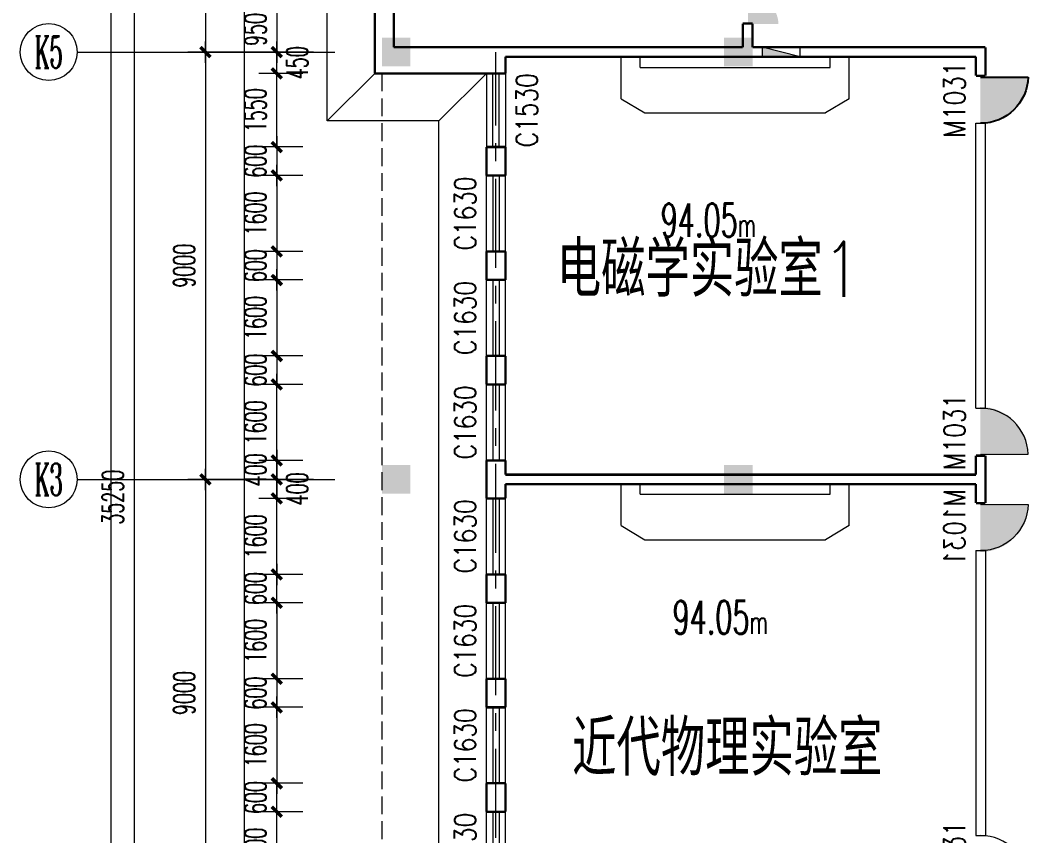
# Model space of a CAD drawing. Extents: x 1575758 to 1999219, y -897052 to -636879.
# Drawn here: x 1640094 to 1661343, y -678095 to -660918 of the extents above; entities that cross this region are included whole.
import ezdxf
from ezdxf.enums import TextEntityAlignment as Align

# ---------------------------------------------------------------- set-up
doc = ezdxf.new("R2010")
doc.units = 0
doc.header["$LTSCALE"] = 1500
doc.header["$MEASUREMENT"] = 0
doc.linetypes.add('CENTER', pattern=[2, 1.25, -0.25, 0.25, -0.25])
doc.linetypes.add('DASH', pattern=[0.35, 0.25, -0.1])
doc.layers.get('0').update_dxf_attribs({"linetype": 'CONTINUOUS', "lineweight": 5})
doc.layers.get('DEFPOINTS').update_dxf_attribs({"linetype": 'CONTINUOUS', "lineweight": 5})
for name, color, linetype, lineweight in [('AXIS', 7, 'CONTINUOUS', 5), ('AXIS_TEXT', 7, 'CONTINUOUS', 5), ('COLUMN', 7, 'CONTINUOUS', 5), ('DOTE', 7, 'CENTER', 5), ('PUB_DIM', 7, 'CONTINUOUS', 5), ('U型玻璃', 7, 'CONTINUOUS', 5), ('WALL', 7, 'CONTINUOUS', 5), ('WINDOW', 7, 'CONTINUOUS', 0), ('WINDOW_TEXT', 7, 'CONTINUOUS', 5), ('我的', 7, 'CONTINUOUS', 5), ('散水', 7, 'CONTINUOUS', 5), ('消火栓', 7, 'CONTINUOUS', 5), ('虚线', 7, 'DASH', 5)]:
    doc.layers.add(name, color=color, linetype=linetype, lineweight=lineweight)
doc.layers.add('防盗门', color=180, linetype='CONTINUOUS')
doc.styles.add('_SIMPLEX', font='SIMPLEX.shx', dxfattribs={"width": 0.6})
doc.styles.add('COMPLEX', font='COMPLEX')
doc.styles.add('DIM_FONT', font='romans.shx', dxfattribs={"width": 0.6})
doc.styles.add('H1', font='romans.shx', dxfattribs={"width": 1.2, "bigfont": 'hztxt.shx'})
doc.styles.add('SIMPLEX', font='SIMPLEX.SHX', dxfattribs={"width": 0.6})
doc.dimstyles.new('NORMAL', dxfattribs={"dimscale": 1.5, "dimtxt": 300, "dimasz": 1, "dimexe": 250, "dimexo": 300, "dimgap": 150, "dimtad": 1, "dimdec": 0, "dimdsep": 46, "dimtxsty": 'DIM_FONT', "dimblk1": '_DIMX', "dimblk2": '_DIMX', "dimsah": 1, "dimcen": 2.5, "dimdle": 0.3, "dimclrd": 256, "dimclre": 256, "dimclrt": 256, "dimadec": 0, "dimazin": 0, "dimtfac": 1, "dimtdec": 0, "dimtix": 1, "dimtmove": 2, "dimatfit": 3, "dimldrblk": '_DIMX', "dimfxl": 1, "dimtvp": 1, "dimtolj": 1, "dimtzin": 0, "dimlwd": -1, "dimlwe": -1, "dimarcsym": 0})

# ---------------------------------------------------------------- blocks, each defined once
blk = doc.blocks.new('_AXISO')
blk.add_circle((0, 0), 0.5)
at = {"layer": 'AXIS_TEXT', "style": 'COMPLEX', "width": 1.041667}
blk.add_attdef('A', text='', height=0.56, dxfattribs=at).set_placement((-0.25, -0.28), (0.25, -0.28), align=Align.FIT)
blk = doc.blocks.new('_DIMX')
blk.add_line((-150, 0), (150, 0))
at = {"const_width": 50}
blk.add_lwpolyline([(-70, -70), (70, 70)], dxfattribs=at)
blk = doc.blocks.new('*D368')
at = {"layer": 'AXIS'}
for p, q in [((1646264, -653789), (1643619, -653789)), ((1643994, -653791), (1643994, -661588)), ((1646264, -661589), (1643619, -661589))]:
    blk.add_line(p, q, dxfattribs=at)
at = {"layer": 'DEFPOINTS', "color": 0, "lineweight": 5}
for p in [(1646714, -653789), (1643994, -661589), (1646714, -661589)]:
    blk.add_point(p, dxfattribs=at)
at = {"layer": 'AXIS', "xscale": 1.5, "yscale": 1.5, "zscale": 1.5}
for p, rotation in [((1643994, -653789), 90), ((1643994, -661589), 270)]:
    blk.add_blockref('_DIMX', p, dxfattribs=dict(at, rotation=rotation))
at = {"layer": 'AXIS', "insert": (1643544, -657689), "char_height": 450, "attachment_point": 5, "rotation": 90, "style": 'DIM_FONT'}
blk.add_mtext('\\A1;7800', dxfattribs=at)
blk = doc.blocks.new('*D369')
at = {"layer": 'AXIS'}
for p, q in [((1646264, -661589), (1643619, -661589)), ((1643994, -661591), (1643994, -670588)), ((1646264, -670589), (1643619, -670589))]:
    blk.add_line(p, q, dxfattribs=at)
at = {"layer": 'DEFPOINTS', "color": 0, "lineweight": 5}
for p in [(1646714, -661589), (1643994, -670589), (1646714, -670589)]:
    blk.add_point(p, dxfattribs=at)
at = {"layer": 'AXIS', "xscale": 1.5, "yscale": 1.5, "zscale": 1.5}
for p, rotation in [((1643994, -661589), 90), ((1643994, -670589), 270)]:
    blk.add_blockref('_DIMX', p, dxfattribs=dict(at, rotation=rotation))
at = {"layer": 'AXIS', "insert": (1643544, -666089), "char_height": 450, "attachment_point": 5, "rotation": 90, "style": 'DIM_FONT'}
blk.add_mtext('\\A1;9000', dxfattribs=at)
blk = doc.blocks.new('*D370')
at = {"layer": 'AXIS'}
for p, q in [((1646264, -670589), (1643619, -670589)), ((1643994, -670591), (1643994, -679588)), ((1646264, -679589), (1643619, -679589))]:
    blk.add_line(p, q, dxfattribs=at)
at = {"layer": 'DEFPOINTS', "color": 0, "lineweight": 5}
for p in [(1646714, -670589), (1643994, -679589), (1646714, -679589)]:
    blk.add_point(p, dxfattribs=at)
at = {"layer": 'AXIS', "xscale": 1.5, "yscale": 1.5, "zscale": 1.5}
for p, rotation in [((1643994, -670589), 90), ((1643994, -679589), 270)]:
    blk.add_blockref('_DIMX', p, dxfattribs=dict(at, rotation=rotation))
at = {"layer": 'AXIS', "insert": (1643544, -675089), "char_height": 450, "attachment_point": 5, "rotation": 90, "style": 'DIM_FONT'}
blk.add_mtext('\\A1;9000', dxfattribs=at)
blk = doc.blocks.new('*D372')
at = {"layer": 'AXIS'}
for p, q in [((1645952, -653339), (1642119, -653339)), ((1642494, -653341), (1642494, -688588)), ((1645952, -688589), (1642119, -688589))]:
    blk.add_line(p, q, dxfattribs=at)
at = {"layer": 'DEFPOINTS', "color": 0, "lineweight": 5}
for p in [(1646402, -653339), (1642494, -688589), (1646402, -688589)]:
    blk.add_point(p, dxfattribs=at)
at = {"layer": 'AXIS', "xscale": 1.5, "yscale": 1.5, "zscale": 1.5}
for p, rotation in [((1642494, -653339), 90), ((1642494, -688589), 270)]:
    blk.add_blockref('_DIMX', p, dxfattribs=dict(at, rotation=rotation))
at = {"layer": 'AXIS', "insert": (1642044, -670964), "char_height": 450, "attachment_point": 5, "rotation": 90, "style": 'DIM_FONT'}
blk.add_mtext('\\A1;35250', dxfattribs=at)
blk = doc.blocks.new('M_A2ZXL')
blk.add_line((-0.472, 0), (-0.472, -1))
blk.add_arc((-0.5, 0), 1, 271.6231, 0)
blk = doc.blocks.new('_FZH')
blk.add_solid([(0.5, -0.5), (-0.5, -0.5), (0.5, 0.5), (-0.5, 0.5)])
blk = doc.blocks.new('*D430')
at = {"layer": 'DEFPOINTS', "color": 0, "lineweight": 5}
for p in [(1646494, -660639), (1645494, -661589), (1646494, -661589)]:
    blk.add_point(p, dxfattribs=at)
at = {"layer": 'PUB_DIM'}
for p, q in [((1646044, -660639), (1645119, -660639)), ((1645494, -660638), (1645494, -660636)), ((1645494, -660639), (1645494, -661589)), ((1646044, -661589), (1645119, -661589)), ((1645494, -661591), (1645494, -661592))]:
    blk.add_line(p, q, dxfattribs=at)
at = {"layer": 'PUB_DIM', "xscale": 1.5, "yscale": 1.5, "zscale": 1.5}
for p, rotation in [((1645494, -660639), 270), ((1645494, -661589), 90)]:
    blk.add_blockref('_DIMX', p, dxfattribs=dict(at, rotation=rotation))
at = {"layer": 'PUB_DIM', "insert": (1645044, -661114), "char_height": 450, "attachment_point": 5, "rotation": 90, "style": 'DIM_FONT'}
blk.add_mtext('\\A1;950', dxfattribs=at)
blk = doc.blocks.new('A$C68C06AB7')
at = {"layer": '消火栓'}
blk.add_hatch(color=256, dxfattribs=at).paths.add_polyline_path([(800, 200), (0, 200), (800, 0)])
blk.add_line((0, 200), (800, 0), dxfattribs=at)
blk.add_lwpolyline([(0, 200), (0, 0), (800, 0), (800, 200)], close=True, dxfattribs=at)
blk = doc.blocks.new('*D588')
at = {"layer": 'DEFPOINTS', "color": 0, "lineweight": 5}
for p in [(1645494, -662039), (1646494, -662039), (1646494, -663589)]:
    blk.add_point(p, dxfattribs=at)
at = {"layer": 'PUB_DIM'}
for p, q in [((1646044, -662039), (1645119, -662039)), ((1645494, -663588), (1645494, -662041)), ((1646044, -663589), (1645119, -663589))]:
    blk.add_line(p, q, dxfattribs=at)
at = {"layer": 'PUB_DIM', "xscale": 1.5, "yscale": 1.5, "zscale": 1.5}
for p, rotation in [((1645494, -662039), 90), ((1645494, -663589), 270)]:
    blk.add_blockref('_DIMX', p, dxfattribs=dict(at, rotation=rotation))
at = {"layer": 'PUB_DIM', "insert": (1645044, -662814), "char_height": 450, "attachment_point": 5, "rotation": 90, "style": 'DIM_FONT'}
blk.add_mtext('\\A1;1550', dxfattribs=at)
blk = doc.blocks.new('*D589')
at = {"layer": 'DEFPOINTS', "color": 0, "lineweight": 5}
for p in [(1646494, -663589), (1645494, -664189), (1646494, -664189)]:
    blk.add_point(p, dxfattribs=at)
at = {"layer": 'PUB_DIM'}
for p, q in [((1646044, -663589), (1645119, -663589)), ((1645494, -663588), (1645494, -663586)), ((1645494, -663589), (1645494, -664189)), ((1646044, -664189), (1645119, -664189)), ((1645494, -664191), (1645494, -664192))]:
    blk.add_line(p, q, dxfattribs=at)
at = {"layer": 'PUB_DIM', "xscale": 1.5, "yscale": 1.5, "zscale": 1.5}
for p, rotation in [((1645494, -663589), 270), ((1645494, -664189), 90)]:
    blk.add_blockref('_DIMX', p, dxfattribs=dict(at, rotation=rotation))
at = {"layer": 'PUB_DIM', "insert": (1645044, -663889), "char_height": 450, "attachment_point": 5, "rotation": 90, "style": 'DIM_FONT'}
blk.add_mtext('\\A1;600', dxfattribs=at)
blk = doc.blocks.new('*D590')
at = {"layer": 'DEFPOINTS', "color": 0, "lineweight": 5}
for p in [(1646494, -664189), (1645494, -665789), (1646494, -665789)]:
    blk.add_point(p, dxfattribs=at)
at = {"layer": 'PUB_DIM'}
for p, q in [((1646044, -664189), (1645119, -664189)), ((1645494, -664191), (1645494, -665788)), ((1646044, -665789), (1645119, -665789))]:
    blk.add_line(p, q, dxfattribs=at)
at = {"layer": 'PUB_DIM', "xscale": 1.5, "yscale": 1.5, "zscale": 1.5}
for p, rotation in [((1645494, -664189), 90), ((1645494, -665789), 270)]:
    blk.add_blockref('_DIMX', p, dxfattribs=dict(at, rotation=rotation))
at = {"layer": 'PUB_DIM', "insert": (1645044, -664989), "char_height": 450, "attachment_point": 5, "rotation": 90, "style": 'DIM_FONT'}
blk.add_mtext('\\A1;1600', dxfattribs=at)
blk = doc.blocks.new('*D591')
at = {"layer": 'DEFPOINTS', "color": 0, "lineweight": 5}
for p in [(1646494, -665789), (1645494, -666389), (1646494, -666389)]:
    blk.add_point(p, dxfattribs=at)
at = {"layer": 'PUB_DIM'}
for p, q in [((1646044, -665789), (1645119, -665789)), ((1645494, -665788), (1645494, -665786)), ((1645494, -665789), (1645494, -666389)), ((1646044, -666389), (1645119, -666389)), ((1645494, -666391), (1645494, -666392))]:
    blk.add_line(p, q, dxfattribs=at)
at = {"layer": 'PUB_DIM', "xscale": 1.5, "yscale": 1.5, "zscale": 1.5}
for p, rotation in [((1645494, -665789), 270), ((1645494, -666389), 90)]:
    blk.add_blockref('_DIMX', p, dxfattribs=dict(at, rotation=rotation))
at = {"layer": 'PUB_DIM', "insert": (1645044, -666089), "char_height": 450, "attachment_point": 5, "rotation": 90, "style": 'DIM_FONT'}
blk.add_mtext('\\A1;600', dxfattribs=at)
blk = doc.blocks.new('*D592')
at = {"layer": 'DEFPOINTS', "color": 0, "lineweight": 5}
for p in [(1646494, -666389), (1645494, -667989), (1646494, -667989)]:
    blk.add_point(p, dxfattribs=at)
at = {"layer": 'PUB_DIM'}
for p, q in [((1646044, -666389), (1645119, -666389)), ((1645494, -666391), (1645494, -667988)), ((1646044, -667989), (1645119, -667989))]:
    blk.add_line(p, q, dxfattribs=at)
at = {"layer": 'PUB_DIM', "xscale": 1.5, "yscale": 1.5, "zscale": 1.5}
for p, rotation in [((1645494, -666389), 90), ((1645494, -667989), 270)]:
    blk.add_blockref('_DIMX', p, dxfattribs=dict(at, rotation=rotation))
at = {"layer": 'PUB_DIM', "insert": (1645044, -667189), "char_height": 450, "attachment_point": 5, "rotation": 90, "style": 'DIM_FONT'}
blk.add_mtext('\\A1;1600', dxfattribs=at)
blk = doc.blocks.new('*D593')
at = {"layer": 'DEFPOINTS', "color": 0, "lineweight": 5}
for p in [(1646494, -667989), (1645494, -668589), (1646494, -668589)]:
    blk.add_point(p, dxfattribs=at)
at = {"layer": 'PUB_DIM'}
for p, q in [((1646044, -667989), (1645119, -667989)), ((1645494, -667988), (1645494, -667986)), ((1645494, -667989), (1645494, -668589)), ((1646044, -668589), (1645119, -668589)), ((1645494, -668591), (1645494, -668592))]:
    blk.add_line(p, q, dxfattribs=at)
at = {"layer": 'PUB_DIM', "xscale": 1.5, "yscale": 1.5, "zscale": 1.5}
for p, rotation in [((1645494, -667989), 270), ((1645494, -668589), 90)]:
    blk.add_blockref('_DIMX', p, dxfattribs=dict(at, rotation=rotation))
at = {"layer": 'PUB_DIM', "insert": (1645044, -668289), "char_height": 450, "attachment_point": 5, "rotation": 90, "style": 'DIM_FONT'}
blk.add_mtext('\\A1;600', dxfattribs=at)
blk = doc.blocks.new('*D594')
at = {"layer": 'DEFPOINTS', "color": 0, "lineweight": 5}
for p in [(1645494, -672589), (1646494, -672589), (1646494, -673189)]:
    blk.add_point(p, dxfattribs=at)
at = {"layer": 'PUB_DIM'}
for p, q in [((1646044, -672589), (1645119, -672589)), ((1645494, -672588), (1645494, -672586)), ((1645494, -673189), (1645494, -672589)), ((1646044, -673189), (1645119, -673189)), ((1645494, -673191), (1645494, -673192))]:
    blk.add_line(p, q, dxfattribs=at)
at = {"layer": 'PUB_DIM', "xscale": 1.5, "yscale": 1.5, "zscale": 1.5}
for p, rotation in [((1645494, -672589), 270), ((1645494, -673189), 90)]:
    blk.add_blockref('_DIMX', p, dxfattribs=dict(at, rotation=rotation))
at = {"layer": 'PUB_DIM', "insert": (1645044, -672889), "char_height": 450, "attachment_point": 5, "rotation": 90, "style": 'DIM_FONT'}
blk.add_mtext('\\A1;600', dxfattribs=at)
blk = doc.blocks.new('*D595')
at = {"layer": 'DEFPOINTS', "color": 0, "lineweight": 5}
for p in [(1645494, -670989), (1646494, -670989), (1646494, -672589)]:
    blk.add_point(p, dxfattribs=at)
at = {"layer": 'PUB_DIM'}
for p, q in [((1646044, -670989), (1645119, -670989)), ((1645494, -672588), (1645494, -670991)), ((1646044, -672589), (1645119, -672589))]:
    blk.add_line(p, q, dxfattribs=at)
at = {"layer": 'PUB_DIM', "xscale": 1.5, "yscale": 1.5, "zscale": 1.5}
for p, rotation in [((1645494, -670989), 90), ((1645494, -672589), 270)]:
    blk.add_blockref('_DIMX', p, dxfattribs=dict(at, rotation=rotation))
at = {"layer": 'PUB_DIM', "insert": (1645044, -671789), "char_height": 450, "attachment_point": 5, "rotation": 90, "style": 'DIM_FONT'}
blk.add_mtext('\\A1;1600', dxfattribs=at)
blk = doc.blocks.new('*D596')
at = {"layer": 'DEFPOINTS', "color": 0, "lineweight": 5}
for p in [(1645494, -670189), (1646494, -670189), (1646494, -670589)]:
    blk.add_point(p, dxfattribs=at)
at = {"layer": 'PUB_DIM'}
for p, q in [((1646044, -670189), (1645119, -670189)), ((1645494, -670188), (1645494, -670186)), ((1645494, -670589), (1645494, -670189)), ((1646044, -670589), (1645119, -670589)), ((1645494, -670591), (1645494, -670592))]:
    blk.add_line(p, q, dxfattribs=at)
at = {"layer": 'PUB_DIM', "xscale": 1.5, "yscale": 1.5, "zscale": 1.5}
for p, rotation in [((1645494, -670189), 270), ((1645494, -670589), 90)]:
    blk.add_blockref('_DIMX', p, dxfattribs=dict(at, rotation=rotation))
at = {"layer": 'PUB_DIM', "insert": (1645044, -670389), "char_height": 450, "attachment_point": 5, "rotation": 90, "style": 'DIM_FONT'}
blk.add_mtext('\\A1;400', dxfattribs=at)
blk = doc.blocks.new('*D597')
at = {"layer": 'DEFPOINTS', "color": 0, "lineweight": 5}
for p in [(1645494, -668589), (1646494, -668589), (1646494, -670189)]:
    blk.add_point(p, dxfattribs=at)
at = {"layer": 'PUB_DIM'}
for p, q in [((1646044, -668589), (1645119, -668589)), ((1645494, -670188), (1645494, -668591)), ((1646044, -670189), (1645119, -670189))]:
    blk.add_line(p, q, dxfattribs=at)
at = {"layer": 'PUB_DIM', "xscale": 1.5, "yscale": 1.5, "zscale": 1.5}
for p, rotation in [((1645494, -668589), 90), ((1645494, -670189), 270)]:
    blk.add_blockref('_DIMX', p, dxfattribs=dict(at, rotation=rotation))
at = {"layer": 'PUB_DIM', "insert": (1645044, -669389), "char_height": 450, "attachment_point": 5, "rotation": 90, "style": 'DIM_FONT'}
blk.add_mtext('\\A1;1600', dxfattribs=at)
blk = doc.blocks.new('*D599')
at = {"layer": 'DEFPOINTS', "color": 0, "lineweight": 5}
for p in [(1645494, -677589), (1646494, -677589), (1646494, -679189)]:
    blk.add_point(p, dxfattribs=at)
at = {"layer": 'PUB_DIM'}
for p, q in [((1646044, -677589), (1645119, -677589)), ((1645494, -679188), (1645494, -677591)), ((1646044, -679189), (1645119, -679189))]:
    blk.add_line(p, q, dxfattribs=at)
at = {"layer": 'PUB_DIM', "xscale": 1.5, "yscale": 1.5, "zscale": 1.5}
for p, rotation in [((1645494, -677589), 90), ((1645494, -679189), 270)]:
    blk.add_blockref('_DIMX', p, dxfattribs=dict(at, rotation=rotation))
at = {"layer": 'PUB_DIM', "insert": (1645044, -678389), "char_height": 450, "attachment_point": 5, "rotation": 90, "style": 'DIM_FONT'}
blk.add_mtext('\\A1;1600', dxfattribs=at)
blk = doc.blocks.new('*D600')
at = {"layer": 'DEFPOINTS', "color": 0, "lineweight": 5}
for p in [(1645494, -676989), (1646494, -676989), (1646494, -677589)]:
    blk.add_point(p, dxfattribs=at)
at = {"layer": 'PUB_DIM'}
for p, q in [((1646044, -676989), (1645119, -676989)), ((1645494, -676988), (1645494, -676986)), ((1645494, -677589), (1645494, -676989)), ((1646044, -677589), (1645119, -677589)), ((1645494, -677591), (1645494, -677592))]:
    blk.add_line(p, q, dxfattribs=at)
at = {"layer": 'PUB_DIM', "xscale": 1.5, "yscale": 1.5, "zscale": 1.5}
for p, rotation in [((1645494, -676989), 270), ((1645494, -677589), 90)]:
    blk.add_blockref('_DIMX', p, dxfattribs=dict(at, rotation=rotation))
at = {"layer": 'PUB_DIM', "insert": (1645044, -677289), "char_height": 450, "attachment_point": 5, "rotation": 90, "style": 'DIM_FONT'}
blk.add_mtext('\\A1;600', dxfattribs=at)
blk = doc.blocks.new('*D601')
at = {"layer": 'DEFPOINTS', "color": 0, "lineweight": 5}
for p in [(1646494, -673189), (1645494, -674789), (1646494, -674789)]:
    blk.add_point(p, dxfattribs=at)
at = {"layer": 'PUB_DIM'}
for p, q in [((1646044, -673189), (1645119, -673189)), ((1645494, -673191), (1645494, -674788)), ((1646044, -674789), (1645119, -674789))]:
    blk.add_line(p, q, dxfattribs=at)
at = {"layer": 'PUB_DIM', "xscale": 1.5, "yscale": 1.5, "zscale": 1.5}
for p, rotation in [((1645494, -673189), 90), ((1645494, -674789), 270)]:
    blk.add_blockref('_DIMX', p, dxfattribs=dict(at, rotation=rotation))
at = {"layer": 'PUB_DIM', "insert": (1645044, -673989), "char_height": 450, "attachment_point": 5, "rotation": 90, "style": 'DIM_FONT'}
blk.add_mtext('\\A1;1600', dxfattribs=at)
blk = doc.blocks.new('*D602')
at = {"layer": 'DEFPOINTS', "color": 0, "lineweight": 5}
for p in [(1646494, -674789), (1645494, -675389), (1646494, -675389)]:
    blk.add_point(p, dxfattribs=at)
at = {"layer": 'PUB_DIM'}
for p, q in [((1646044, -674789), (1645119, -674789)), ((1645494, -674788), (1645494, -674786)), ((1645494, -674789), (1645494, -675389)), ((1646044, -675389), (1645119, -675389)), ((1645494, -675391), (1645494, -675392))]:
    blk.add_line(p, q, dxfattribs=at)
at = {"layer": 'PUB_DIM', "xscale": 1.5, "yscale": 1.5, "zscale": 1.5}
for p, rotation in [((1645494, -674789), 270), ((1645494, -675389), 90)]:
    blk.add_blockref('_DIMX', p, dxfattribs=dict(at, rotation=rotation))
at = {"layer": 'PUB_DIM', "insert": (1645044, -675089), "char_height": 450, "attachment_point": 5, "rotation": 90, "style": 'DIM_FONT'}
blk.add_mtext('\\A1;600', dxfattribs=at)
blk = doc.blocks.new('*D603')
at = {"layer": 'DEFPOINTS', "color": 0, "lineweight": 5}
for p in [(1646494, -675389), (1645494, -676989), (1646494, -676989)]:
    blk.add_point(p, dxfattribs=at)
at = {"layer": 'PUB_DIM'}
for p, q in [((1646044, -675389), (1645119, -675389)), ((1645494, -675391), (1645494, -676988)), ((1646044, -676989), (1645119, -676989))]:
    blk.add_line(p, q, dxfattribs=at)
at = {"layer": 'PUB_DIM', "xscale": 1.5, "yscale": 1.5, "zscale": 1.5}
for p, rotation in [((1645494, -675389), 90), ((1645494, -676989), 270)]:
    blk.add_blockref('_DIMX', p, dxfattribs=dict(at, rotation=rotation))
at = {"layer": 'PUB_DIM', "insert": (1645044, -676189), "char_height": 450, "attachment_point": 5, "rotation": 90, "style": 'DIM_FONT'}
blk.add_mtext('\\A1;1600', dxfattribs=at)
blk = doc.blocks.new('*D669')
at = {"layer": 'DEFPOINTS', "color": 0, "lineweight": 5}
for p in [(1645494, -661589), (1646494, -661589), (1646494, -662039)]:
    blk.add_point(p, dxfattribs=at)
at = {"layer": 'PUB_DIM'}
for p, q in [((1646044, -661589), (1645119, -661589)), ((1645494, -661588), (1645494, -661586)), ((1645494, -662039), (1645494, -661589)), ((1646044, -662039), (1645119, -662039)), ((1645494, -662041), (1645494, -662042))]:
    blk.add_line(p, q, dxfattribs=at)
at = {"layer": 'PUB_DIM', "xscale": 1.5, "yscale": 1.5, "zscale": 1.5}
for p, rotation in [((1645494, -661589), 270), ((1645494, -662039), 90)]:
    blk.add_blockref('_DIMX', p, dxfattribs=dict(at, rotation=rotation))
at = {"layer": 'PUB_DIM', "insert": (1645926, -661814), "char_height": 450, "attachment_point": 5, "rotation": 90, "style": 'DIM_FONT'}
blk.add_mtext('\\A1;450', dxfattribs=at)
blk = doc.blocks.new('*D670')
at = {"layer": 'DEFPOINTS', "color": 0, "lineweight": 5}
for p in [(1646494, -670589), (1645494, -670989), (1646494, -670989)]:
    blk.add_point(p, dxfattribs=at)
at = {"layer": 'PUB_DIM'}
for p, q in [((1646044, -670589), (1645119, -670589)), ((1645494, -670588), (1645494, -670586)), ((1645494, -670589), (1645494, -670989)), ((1646044, -670989), (1645119, -670989)), ((1645494, -670991), (1645494, -670992))]:
    blk.add_line(p, q, dxfattribs=at)
at = {"layer": 'PUB_DIM', "xscale": 1.5, "yscale": 1.5, "zscale": 1.5}
for p, rotation in [((1645494, -670589), 270), ((1645494, -670989), 90)]:
    blk.add_blockref('_DIMX', p, dxfattribs=dict(at, rotation=rotation))
at = {"layer": 'PUB_DIM', "insert": (1645926, -670789), "char_height": 450, "attachment_point": 5, "rotation": 90, "style": 'DIM_FONT'}
blk.add_mtext('\\A1;400', dxfattribs=at)
blk = doc.blocks.new('_WBLK')
for p, q in [((-0.5, 0.5), (0.5, 0.5)), ((0.5, 0.167), (-0.5, 0.167)), ((0.5, -0.167), (-0.5, -0.167)), ((-0.5, -0.5), (0.5, -0.5))]:
    blk.add_line(p, q)
at = {"layer": 'WINDOW_TEXT', "style": 'SIMPLEX', "flags": 9}
blk.add_attdef('A', text='', height=1, dxfattribs=at).set_placement((0, 1.5), align=Align.MIDDLE)

msp = doc.modelspace()

# ---------------------------------------------------------------- hatches: boundary and pattern name
at = {"layer": '防盗门'}
for points in [[(1655413.9, -661002.1), (1656053.6, -661002.1, 0.4059403), (1655413.9, -660380.3)], [(1660303.2, -662118.1), (1661302.8, -662118.1, -0.4059403), (1660303.2, -663089.8)], [(1660303.2, -670033.8), (1661302.8, -670033.8, 0.4059403), (1660303.2, -669062.1)], [(1660303.2, -671146.5), (1661302.8, -671146.5, -0.4059403), (1660303.2, -672118.1)]]:
    msp.add_hatch(color=256, dxfattribs=at).paths.add_polyline_path(points)

# ---------------------------------------------------------------- linework, layer by layer
at = {"layer": 'AXIS'}
for p, q in [((1641293.9, -661589.3), (1646714.1, -661589.3)), ((1641293.9, -670589.3), (1646714.1, -670589.3))]:
    msp.add_line(p, q, dxfattribs=at)
at = {"layer": 'DOTE'}
msp.add_line((1650107.7, -690135.3), (1650107.8, -661589.3), dxfattribs=at)
at = {"layer": 'PUB_DIM'}
for p, q in [((1642007.7, -686289.3), (1642007.7, -644218.4)), ((1644807.7, -645294.1), (1644807.7, -720190.6))]:
    msp.add_line(p, q, dxfattribs=at)
at = {"layer": 'U型玻璃'}
for p, q in [((1660207.8, -663089.3), (1660407.8, -663089.3)), ((1660207.8, -669089.3), (1660207.8, -663089.3)), ((1660407.8, -669089.3), (1660407.8, -663089.3)), ((1660207.8, -669089.3), (1660407.8, -669089.3)), ((1660207.7, -672089.3), (1660407.8, -672089.3)), ((1660214.2, -678089.3), (1660214.4, -672089.3)), ((1660414.2, -678089.3), (1660414.4, -672089.3)), ((1660207.6, -678089.3), (1660407.6, -678089.3))]:
    msp.add_line(p, q, dxfattribs=at)
at = {"layer": 'WALL'}
for p, q in [((1652742.3, -662571.2), (1652742.3, -661689.3)), ((1653142.3, -661912.2), (1653142.3, -661689.3)), ((1657142.3, -661912.2), (1657142.3, -661689.3)), ((1657542.3, -662571.2), (1657542.3, -661689.3)), ((1653142.3, -661912.2), (1657142.3, -661912.2)), ((1652742.3, -662571.2), (1653242.3, -662871.2)), ((1657542.3, -662571.2), (1657042.3, -662871.2)), ((1653242.3, -662871.2), (1657042.3, -662871.2)), ((1652742.3, -671558.9), (1652742.3, -670677)), ((1653142.3, -670899.9), (1653142.3, -670677)), ((1657142.3, -670899.9), (1657142.3, -670677)), ((1657542.3, -671558.9), (1657542.3, -670677)), ((1653142.3, -670899.9), (1657142.3, -670899.9)), ((1652742.3, -671558.9), (1653242.3, -671858.9)), ((1657542.3, -671558.9), (1657042.3, -671858.9)), ((1653242.3, -671858.9), (1657042.3, -671858.9))]:
    msp.add_line(p, q, dxfattribs=at)
at = {"layer": 'WALL', "const_width": 50}
for points in [[(1647557.7, -662039.3), (1647557.7, -660639.3)], [(1647957.7, -661489.3), (1647957.7, -660639.3)], [(1655300.8, -660989.3), (1655300.8, -661489.3)], [(1655300.8, -660989.3), (1655507.7, -660989.3)], [(1655507.7, -660989.3), (1655507.7, -661489.3)], [(1655300.8, -661489.3), (1647957.7, -661489.3)], [(1660407.8, -661489.3), (1655507.7, -661489.3)], [(1660407.8, -662089.3), (1660407.8, -661489.3)], [(1650307.7, -662039.3), (1650307.7, -661689.3)], [(1650307.7, -661689.3), (1660207.8, -661689.3)], [(1660207.8, -662089.3), (1660207.8, -661689.3)], [(1649907.7, -662039.3), (1647557.7, -662039.3)], [(1649907.7, -662039.3), (1650307.7, -662039.3)], [(1660207.8, -662089.3), (1660407.8, -662089.3)], [(1649907.7, -663589.3), (1650307.7, -663589.3)], [(1649907.7, -664189.3), (1649907.7, -663589.3)], [(1650307.7, -664189.3), (1650307.7, -663589.3)], [(1649907.7, -664189.3), (1650307.7, -664189.3)], [(1649907.7, -666389.3), (1649907.7, -665789.3)], [(1649907.7, -665789.3), (1650307.7, -665789.3)], [(1650307.7, -666389.3), (1650307.7, -665789.3)], [(1649907.7, -666389.3), (1650307.7, -666389.3)], [(1649907.7, -668589.3), (1649907.7, -667989.3)], [(1649907.7, -667989.3), (1650307.7, -667989.3)], [(1650307.7, -668589.3), (1650307.7, -667989.3)], [(1649907.7, -668589.3), (1650307.7, -668589.3)], [(1649907.7, -670189.3), (1650307.7, -670189.3)], [(1649907.7, -670189.3), (1649907.7, -670989.3)], [(1650307.7, -670489.3), (1650307.7, -670189.3)], [(1660207.8, -670489.3), (1660207.8, -670089.3)], [(1660207.8, -670089.3), (1660407.8, -670089.3)], [(1660407.8, -671089.3), (1660407.8, -670089.3)], [(1650307.7, -670489.3), (1660207.8, -670489.3)], [(1650307.7, -670989.3), (1650307.7, -670689.3)], [(1650307.7, -670689.3), (1660207.8, -670689.3)], [(1660207.8, -671089.3), (1660207.8, -670689.3)], [(1650307.7, -670989.3), (1649907.7, -670989.3)], [(1660207.7, -671089.3), (1660407.8, -671089.3)], [(1650307.7, -672589.3), (1649907.7, -672589.3)], [(1649907.7, -672589.3), (1649907.7, -673189.3)], [(1650307.7, -673189.3), (1650307.7, -672589.3)], [(1650307.7, -673189.3), (1649907.7, -673189.3)], [(1650307.6, -674789.3), (1649907.7, -674789.3)], [(1649907.7, -674789.3), (1649907.7, -675389.3)], [(1650307.6, -675389.3), (1650307.6, -674789.3)], [(1650307.6, -675389.3), (1649907.7, -675389.3)], [(1650307.6, -676989.3), (1649907.7, -676989.3)], [(1649907.7, -676989.3), (1649907.7, -677589.3)], [(1650307.6, -677589.3), (1650307.6, -676989.3)], [(1650307.6, -677589.3), (1649907.7, -677589.3)]]:
    msp.add_lwpolyline(points, dxfattribs=at)
at = {"layer": '散水'}
for p, q in [((1646557.7, -663039.3), (1647557.7, -662039.3)), ((1648907.7, -663039.3), (1649907.7, -662039.3))]:
    msp.add_line(p, q, dxfattribs=at)
msp.add_lwpolyline([(1648907.7, -682539.3), (1648907.7, -663039.3), (1646557.7, -663039.3), (1646557.7, -652339.3), (1663157.7, -652339.3)], dxfattribs=at)
at = {"layer": '虚线'}
msp.add_line((1647707.7, -662039.3), (1647707.7, -684939.3), dxfattribs=at)

# ---------------------------------------------------------------- block references
at = {"layer": 'AXIS'}
ref = msp.add_blockref('_AXISO', (1640693.9, -661589.3), dxfattribs=dict(at, xscale=1200, yscale=1200, zscale=1200))
ref.add_attrib('A', 'K5', dxfattribs={"layer": 'AXIS_TEXT', "height": 672, "style": 'COMPLEX', "width": 0.520833}).set_placement((1640393.9, -661925.3), (1640993.9, -661925.3), align=Align.FIT)
ref = msp.add_blockref('_AXISO', (1640693.9, -670589.3), dxfattribs=dict(at, xscale=1200, yscale=1200, zscale=1200))
ref.add_attrib('A', 'K3', dxfattribs={"layer": 'AXIS_TEXT', "height": 672, "style": 'COMPLEX', "width": 0.520833}).set_placement((1640393.9, -670925.3), (1640993.9, -670925.3), align=Align.FIT)
at = {"layer": 'COLUMN', "xscale": 600, "yscale": 600, "zscale": 600}
for p in [(1648007.7, -661589.3), (1655207.8, -661589.3), (1648007.7, -670589.3), (1655207.8, -670589.3)]:
    msp.add_blockref('_FZH', p, dxfattribs=at)
at = {"layer": 'WINDOW'}
ref = msp.add_blockref('_WBLK', (1650107.7, -662814.3), dxfattribs=dict(at, xscale=1550, yscale=399.9999999983702, zscale=1550, rotation=270))
ref.add_attrib('A', 'C1530', dxfattribs={"layer": 'WINDOW_TEXT', "height": 450, "rotation": 90, "style": '_SIMPLEX', "width": 0.8, "flags": 8}).set_placement((1650757.7, -662814.3), align=Align.MIDDLE)
ref = msp.add_blockref('_WBLK', (1650107.7, -664989.3), dxfattribs=dict(at, xscale=1600, yscale=399.9999999974389, zscale=1600, rotation=90))
ref.add_attrib('A', 'C1630', dxfattribs={"layer": 'WINDOW_TEXT', "height": 450, "rotation": 90, "style": '_SIMPLEX', "width": 0.8, "flags": 8}).set_placement((1649457.7, -664989.3), align=Align.MIDDLE)
ref = msp.add_blockref('_WBLK', (1650107.7, -667189.3), dxfattribs=dict(at, xscale=1600, yscale=399.9999999974389, zscale=1600, rotation=90))
ref.add_attrib('A', 'C1630', dxfattribs={"layer": 'WINDOW_TEXT', "height": 450, "rotation": 90, "style": '_SIMPLEX', "width": 0.8, "flags": 8}).set_placement((1649457.7, -667189.3), align=Align.MIDDLE)
ref = msp.add_blockref('_WBLK', (1650107.7, -669389.3), dxfattribs=dict(at, xscale=1600, yscale=399.999999997206, zscale=1600, rotation=90))
ref.add_attrib('A', 'C1630', dxfattribs={"layer": 'WINDOW_TEXT', "height": 450, "rotation": 90, "style": '_SIMPLEX', "width": 0.8, "flags": 8}).set_placement((1649457.7, -669389.3), align=Align.MIDDLE)
ref = msp.add_blockref('M_A2ZXL', (1660307.8, -669589.3), dxfattribs=dict(at, xscale=1000, yscale=1000, zscale=1000, rotation=90))
ref.add_attrib('A', 'M1031', dxfattribs={"layer": 'WINDOW_TEXT', "height": 450, "rotation": 90, "style": '_SIMPLEX', "width": 0.8, "flags": 8}).set_placement((1659757.8, -669589.3, -360295.4), align=Align.MIDDLE)
ref = msp.add_blockref('_WBLK', (1650107.7, -671789.3), dxfattribs=dict(at, xscale=1600, yscale=399.9931607680628, zscale=1600, rotation=90))
ref.add_attrib('A', 'C1630', dxfattribs={"layer": 'WINDOW_TEXT', "height": 450, "rotation": 90, "style": '_SIMPLEX', "width": 0.8, "flags": 8}).set_placement((1649457.7, -671789.3), align=Align.MIDDLE)
ref = msp.add_blockref('M_A2ZXL', (1660307.8, -671589.3), dxfattribs=dict(at, xscale=-1000, yscale=1000, zscale=1000, rotation=89.9999999999733))
ref.add_attrib('A', 'M1031', dxfattribs={"layer": 'WINDOW_TEXT', "height": 450, "rotation": 90, "style": '_SIMPLEX', "text_generation_flag": 2, "width": 0.8, "flags": 8}).set_placement((1659757.8, -671589.3, -360295.4), align=Align.MIDDLE)
ref = msp.add_blockref('_WBLK', (1650107.7, -673989.3), dxfattribs=dict(at, xscale=1600, yscale=399.9430056669516, zscale=1600, rotation=90))
ref.add_attrib('A', 'C1630', dxfattribs={"layer": 'WINDOW_TEXT', "height": 450, "rotation": 90, "style": '_SIMPLEX', "width": 0.8, "flags": 8}).set_placement((1649457.7, -673989.3), align=Align.MIDDLE)
ref = msp.add_blockref('_WBLK', (1650107.7, -676189.3), dxfattribs=dict(at, xscale=1600, yscale=399.8928505644435, zscale=1600, rotation=90))
ref.add_attrib('A', 'C1630', dxfattribs={"layer": 'WINDOW_TEXT', "height": 450, "rotation": 90, "style": '_SIMPLEX', "width": 0.8, "flags": 8}).set_placement((1649457.7, -676189.3), align=Align.MIDDLE)
ref = msp.add_blockref('_WBLK', (1650107.6, -678389.3), dxfattribs=dict(at, xscale=1600, yscale=399.842695462401, zscale=1600, rotation=90))
ref.add_attrib('A', 'C1630', dxfattribs={"layer": 'WINDOW_TEXT', "height": 450, "rotation": 90, "style": '_SIMPLEX', "width": 0.8, "flags": 8}).set_placement((1649457.7, -678389.3), align=Align.MIDDLE)
ref = msp.add_blockref('M_A2ZXL', (1660307.5, -678589.3), dxfattribs=dict(at, xscale=1000, yscale=1000, zscale=1000, rotation=90))
ref.add_attrib('A', 'M1031', dxfattribs={"layer": 'WINDOW_TEXT', "height": 450, "rotation": 90, "style": '_SIMPLEX', "width": 0.8, "flags": 8}).set_placement((1659757.5, -678589.3, -360295.4), align=Align.MIDDLE)
at = {"layer": '消火栓', "rotation": 180}
msp.add_blockref('A$C68C06AB7', (1656507.7, -661489.3), dxfattribs=at)
at = {"layer": '防盗门'}
ref = msp.add_blockref('M_A2ZXL', (1660307.8, -662589.3), dxfattribs=dict(at, xscale=-1000, yscale=1000, zscale=1000, rotation=90))
ref.add_attrib('A', 'M1031', dxfattribs={"layer": 'WINDOW_TEXT', "height": 450, "rotation": 90, "style": '_SIMPLEX', "width": 0.8, "flags": 8}).set_placement((1659757.8, -662589.3, -360295.4), align=Align.MIDDLE)

# ---------------------------------------------------------------- texts
at = {"layer": '我的', "lineweight": 0, "style": 'H1', "width": 0.8}
for s, p in [('电磁学实验室1', (1651387.6, -666746.6)), ('近代物理实验室', (1651710.2, -676832.6))]:
    msp.add_text(s, height=1166.4, dxfattribs=at).set_placement(p)
at = {"layer": '我的', "color": 0, "lineweight": 5, "char_height": 500, "width": 2855.56, "attachment_point": 1, "style": 'DIM_FONT'}
for insert in [(1653575.1, -664778.4), (1653823.9, -673143.7)]:
    msp.add_mtext('{\\H1.4x;\\C3;94.05\\H0.7143x;m}', dxfattribs=dict(at, insert=insert))

# ---------------------------------------------------------------- dimensions: what is measured, and where the dimension line sits
at = {"layer": 'AXIS'}
for base, p1, p2, angle, picture, middle in [((1642493.9, -688589.3), (1646401.7, -653339.3), (1646401.7, -688589.3), 270, '*D372', (1642043.9, -670964.3)), ((1643993.9, -670589.3), (1646714.1, -661589.3), (1646714.1, -670589.3), 90, '*D369', (1643543.9, -666089.3)), ((1643993.9, -679589.3), (1646714.1, -670589.3), (1646714.1, -679589.3), 90, '*D370', (1643543.9, -675089.3))]:
    dim = msp.add_linear_dim(base=base, p1=p1, p2=p2, angle=angle, dimstyle='NORMAL', dxfattribs=at)
    dim.commit()
    dim.dimension.update_dxf_attribs({"geometry": picture, "text_midpoint": middle})
dim = msp.add_aligned_dim(p1=(1646714.1, -653789.3), p2=(1646714.1, -661589.3), distance=-2720.3, dimstyle='NORMAL', override={"dimclrd": 256, "dimclre": 256}, dxfattribs=at)
dim.commit()
dim.dimension.update_dxf_attribs({"geometry": '*D368', "text_midpoint": (1643543.9, -657689.3)})
at = {"layer": 'PUB_DIM'}
for p1, p2, distance, picture, middle in [((1646493.9, -660639.3), (1646493.9, -661589.3), -1000, '*D430', (1645043.9, -661114.3)), ((1646493.9, -663589.3), (1646493.9, -662039.3), 1000, '*D588', (1645043.9, -662814.3)), ((1646493.9, -663589.3), (1646493.9, -664189.3), -1000, '*D589', (1645043.9, -663889.3)), ((1646493.9, -664189.3), (1646493.9, -665789.3), -1000, '*D590', (1645043.9, -664989.3)), ((1646493.9, -665789.3), (1646493.9, -666389.3), -1000, '*D591', (1645043.9, -666089.3)), ((1646493.9, -666389.3), (1646493.9, -667989.3), -1000, '*D592', (1645043.9, -667189.3)), ((1646493.9, -667989.3), (1646493.9, -668589.3), -1000, '*D593', (1645043.9, -668289.3)), ((1646493.9, -670189.3), (1646493.9, -668589.3), 1000, '*D597', (1645043.9, -669389.3)), ((1646493.9, -670589.3), (1646493.9, -670189.3), 1000, '*D596', (1645043.9, -670389.3)), ((1646493.9, -672589.3), (1646493.9, -670989.3), 1000, '*D595', (1645043.9, -671789.3)), ((1646493.9, -673189.3), (1646493.9, -672589.3), 1000, '*D594', (1645043.9, -672889.3)), ((1646493.9, -673189.3), (1646493.9, -674789.3), -1000, '*D601', (1645043.9, -673989.3)), ((1646493.9, -674789.3), (1646493.9, -675389.3), -1000, '*D602', (1645043.9, -675089.3)), ((1646493.9, -675389.3), (1646493.9, -676989.3), -1000, '*D603', (1645043.9, -676189.3)), ((1646493.9, -677589.3), (1646493.9, -676989.3), 1000, '*D600', (1645043.9, -677289.3)), ((1646493.9, -679189.3), (1646493.9, -677589.3), 1000, '*D599', (1645043.9, -678389.3))]:
    dim = msp.add_aligned_dim(p1=p1, p2=p2, distance=distance, dimstyle='NORMAL', dxfattribs=at)
    dim.commit()
    dim.dimension.update_dxf_attribs({"geometry": picture, "text_midpoint": middle})
for base, p1, p2, angle, picture, middle in [((1645493.9, -661589.3), (1646493.9, -662039.3), (1646493.9, -661589.3), 90, '*D669', (1645925.9, -661814.3)), ((1645493.9, -670989.2), (1646493.9, -670589.3), (1646493.9, -670989.2), 270, '*D670', (1645925.9, -670789.2))]:
    dim = msp.add_linear_dim(base=base, p1=p1, p2=p2, angle=angle, dimstyle='NORMAL', dxfattribs=at)
    dim.commit()
    dim.dimension.update_dxf_attribs({"geometry": picture, "text_midpoint": middle, "dimtype": 161})

doc.saveas('drawing.dxf')
